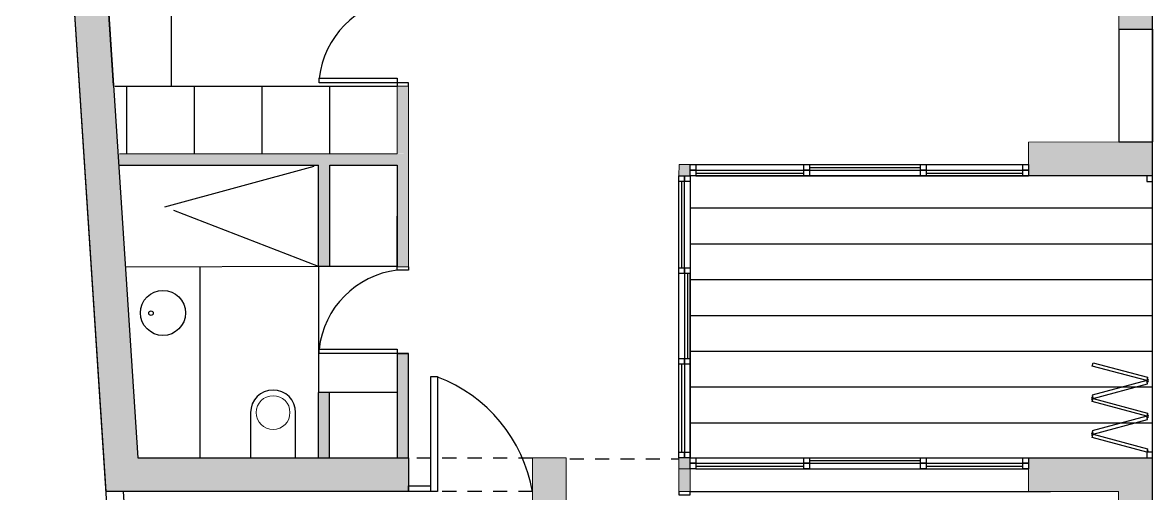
# Model space of a CAD drawing. Header units: metres. Extents: x 15.2 to 25.3, y 17.1 to 38.2.
# Drawn here: x 15.24 to 25.27, y 26.84 to 31.02 of the extents above; entities that cross this region are included whole.
import ezdxf

# ---------------------------------------------------------------- set-up
doc = ezdxf.new("R2010")
doc.units = ezdxf.units.M
doc.linetypes.add('RAYITAS2', pattern=[0.1875, 0.125, -0.0625])
for name, color, linetype in [('01Mobiliario', 1, 'Continuous'), ('01Proyectado 1', 5, 'RAYITAS2'), ('01Seccionado albañilería', 7, 'Continuous'), ('01Seccionado carpintería', 2, 'Continuous'), ('01Trama solido', 254, 'Continuous'), ('01Visto', 4, 'Continuous')]:
    doc.layers.add(name, color=color, linetype=linetype)
doc.layers.add('01Seccionado albanileria', color=7, linetype='Continuous', lineweight=0)

msp = doc.modelspace()

# ---------------------------------------------------------------- hatches: boundary and pattern name
at = {"layer": '01Mobiliario'}
h = msp.add_hatch(dxfattribs=at)
h.set_pattern_fill('LINE', color=5, scale=0.1, angle=180)
h.set_pattern_definition([(180, (-346.52755, -131.59756), (-5e-10, -0.3175), [])])
h.paths.add_polyline_path([(21.166, 29.66), (25.266, 29.661), (25.266, 27.16), (21.166, 27.16)])
at = {"layer": '01Trama solido'}
h = msp.add_hatch(color=256, dxfattribs=at)
h.dxf.hatch_style = 1
h.paths.add_polyline_path([(18.666, 28.084), (18.566, 28.084), (18.566, 27.16), (18.666, 27.16)])
h.paths.add_polyline_path([(18.667, 29.855), (16.09, 29.855), (16.097, 29.757), (18.567, 29.755), (18.567, 28.854), (18.667, 28.854)])
h.paths.add_polyline_path([(16.266, 27.16), (15.795, 34.359), (15.795, 34.361), (15.795, 34.361), (15.775, 34.66), (15.475, 34.66), (15.985, 26.859), (18.666, 26.86), (18.666, 27.16)])
h = msp.add_hatch(color=256, dxfattribs=at)
h.dxf.hatch_style = 1
h.paths.add_polyline_path([(24.966, 34.36), (24.967, 30.961), (25.266, 30.961), (25.266, 34.66), (22.066, 34.661), (22.066, 34.361)])
h.paths.add_polyline_path([(24.166, 29.96), (24.166, 29.66), (25.266, 29.661), (25.266, 29.961), (24.968, 29.961)])
h = msp.add_hatch(color=256, dxfattribs=at)
h.dxf.hatch_style = 1
h.paths.add_polyline_path([(18.567, 29.856), (18.667, 29.855), (18.667, 30.186), (18.667, 30.186), (18.667, 30.456), (18.567, 30.456)])
h = msp.add_hatch(color=256, dxfattribs=at)
h.dxf.hatch_style = 1
h.paths.add_polyline_path([(17.868, 29.756), (17.966, 29.756), (17.966, 28.855), (17.868, 28.855)])
h = msp.add_hatch(color=256, dxfattribs=at)
h.dxf.hatch_style = 1
h.paths.add_polyline_path([(25.266, 20.069), (25.266, 27.16), (24.166, 27.16), (24.166, 26.86), (24.966, 26.86), (24.966, 20.405), (23.466, 20.574), (23.432, 20.271)])
edge = h.paths.add_edge_path()
edge.add_line((21.066, 25.049), (21.066, 23.553))
edge.add_line((21.066, 23.553), (23.466, 23.553))
edge.add_line((23.466, 23.553), (23.466, 20.574))
edge.add_line((23.466, 20.574), (23.566, 20.562))
edge.add_line((23.566, 20.562), (23.569, 23.553))
edge.add_line((23.569, 23.553), (24.166, 23.553))
edge.add_line((24.166, 23.553), (24.166, 23.653))
edge.add_line((24.166, 23.653), (21.166, 23.653))
edge.add_line((21.166, 23.653), (21.166, 26.054))
edge.add_line((21.166, 26.054), (21.066, 26.054))
edge.add_line((21.066, 26.054), (21.066, 25.149))
h.paths.add_polyline_path([(21.066, 27.06), (21.166, 27.06), (21.166, 26.86), (21.066, 26.86)])
h.paths.add_polyline_path([(21.166, 27.06), (21.066, 27.06), (21.066, 27.16), (21.166, 27.16)])
h.paths.add_polyline_path([(21.066, 29.66), (21.166, 29.66), (21.166, 29.76), (21.067, 29.76)])
h = msp.add_hatch(color=256, dxfattribs=at)
h.dxf.hatch_style = 1
h.paths.add_polyline_path([(17.966, 27.16), (17.966, 27.739), (17.866, 27.739), (17.866, 27.16)])
h = msp.add_hatch(color=256, dxfattribs=at)
h.dxf.hatch_style = 1
h.paths.add_polyline_path([(20.067, 27.16), (19.767, 27.16), (19.767, 20.683), (20.067, 20.651), (20.067, 25.049), (20.067, 25.049), (20.067, 25.149)])
h.paths.add_polyline_path([(20.154, 25.149), (20.067, 25.149), (20.067, 25.049), (20.154, 25.049)])

# ---------------------------------------------------------------- linework, layer by layer
at = {"layer": '01Mobiliario'}
for points in [[(16.05, 30.461), (15.953, 31.954), (16.561, 31.955), (16.561, 30.455)], [(16.063, 30.455), (18.566, 30.455)], [(16.166, 30.455), (16.166, 29.855)], [(16.766, 30.455), (16.766, 29.855)], [(17.366, 30.455), (17.366, 29.855)], [(17.966, 30.455), (17.966, 29.855)], [(17.969, 29.755), (18.567, 29.755), (18.564, 28.855), (17.966, 28.855)], [(16.816, 28.852), (16.816, 27.16)], [(18.566, 27.739), (17.966, 27.739)]]:
    msp.add_lwpolyline(points, dxfattribs=at)
at = {"layer": '01Mobiliario', "color": 5}
msp.add_lwpolyline([(21.166, 27.16), (25.266, 27.16), (25.266, 29.661), (21.166, 29.66)], close=True, dxfattribs=at)
for points in [[(17.868, 28.855), (17.868, 27.739)], [(21.166, 26.86), (24.363, 26.86)]]:
    msp.add_lwpolyline(points, dxfattribs=at)
at = {"layer": '01Mobiliario'}
msp.add_lwpolyline([(17.666, 27.16), (17.666, 27.56, 1), (17.266, 27.56), (17.266, 27.16)], format="xyb", dxfattribs=at)
for centre, radius in [((16.489, 28.444), 0.2), ((16.383, 28.442), 0.02)]:
    msp.add_circle(centre, radius, dxfattribs=at)
at = {"layer": '01Mobiliario', "lineweight": 0}
msp.add_circle((17.466, 27.56), 0.15, dxfattribs=at)
at = {"layer": '01Proyectado 1', "ltscale": 11}
for points in [[(24.967, 30.961), (24.968, 29.961)], [(25.266, 30.961), (25.266, 29.961)], [(17.868, 28.855), (16.505, 29.384), (17.868, 29.755)]]:
    msp.add_lwpolyline(points, dxfattribs=at)
at = {"layer": '01Proyectado 1', "transparency": 33554687}
for points in [[(19.767, 27.157), (18.666, 27.157)], [(20.097, 27.15), (21.066, 27.15)], [(19.767, 26.861), (18.666, 26.86)]]:
    msp.add_lwpolyline(points, dxfattribs=at)
at = {"layer": '01Proyectado 1', "ltscale": 11}
for centre, radius, start, end in [((18.662, 30.441), 0.791, 96.8549, 173.8301), ((18.661, 28.038), 0.791, 96.8549, 173.8301), ((18.45, 26.626), 1.337, 9.8929, 69.2094)]:
    msp.add_arc(centre, radius, start, end, dxfattribs=at)
at = {"layer": '01Seccionado albanileria'}
for points in [[(25.266, 30.961), (25.266, 34.66), (22.066, 34.661), (22.066, 34.361), (24.966, 34.36), (24.967, 30.961)], [(18.567, 30.456), (18.567, 29.855), (16.103, 29.855)], [(18.567, 29.855), (18.567, 30.456), (18.667, 30.456), (18.667, 28.854), (18.567, 28.854)], [(24.968, 29.961), (24.166, 29.96), (24.166, 29.66), (25.266, 29.66)], [(25.266, 29.66), (25.266, 29.66), (25.266, 29.961)], [(17.966, 29.756), (17.966, 28.855), (17.868, 28.855), (17.868, 29.755)], [(17.868, 28.855), (17.868, 29.56)]]:
    msp.add_lwpolyline(points, dxfattribs=at)
for points in [[(21.066, 29.66), (21.166, 29.66), (21.166, 29.76), (21.067, 29.76)], [(20.067, 20.651), (20.067, 27.16), (19.767, 27.16), (19.767, 20.683)], [(21.166, 27.06), (21.066, 27.06), (21.066, 27.16), (21.166, 27.16)], [(25.266, 20.069), (25.266, 27.16), (24.166, 27.16), (24.166, 26.86), (24.966, 26.86), (24.966, 20.405), (23.466, 20.574), (23.432, 20.271), (25.266, 20.069)], [(21.066, 27.06), (21.166, 27.06), (21.166, 26.86), (21.066, 26.86)]]:
    msp.add_lwpolyline(points, close=True, dxfattribs=at)
at = {"layer": '01Seccionado albañilería'}
msp.add_lwpolyline([(15.985, 26.859), (15.475, 34.66), (15.775, 34.66), (15.795, 34.359), (15.795, 34.359), (16.266, 27.16), (18.666, 27.16), (18.666, 26.86)], close=True, dxfattribs=at)
for points in [[(24.967, 30.961), (25.266, 30.961)], [(24.968, 29.961), (25.266, 29.961)], [(16.103, 29.755), (17.868, 29.755)], [(17.966, 29.756), (17.966, 28.855), (17.868, 28.855), (17.868, 29.756)], [(17.969, 29.755), (18.567, 29.755), (18.567, 28.853)], [(18.566, 28.084), (18.666, 28.084)], [(18.566, 28.054), (18.566, 27.16), (18.666, 27.16), (18.667, 28.054)], [(17.966, 27.16), (17.966, 27.739), (17.866, 27.739), (17.866, 27.16), (17.966, 27.16)]]:
    msp.add_lwpolyline(points, dxfattribs=at)
at = {"layer": '01Seccionado carpintería'}
for points in [[(17.875, 30.486), (17.875, 30.526), (18.567, 30.526), (18.567, 30.486)], [(17.875, 28.084), (17.875, 28.124), (18.567, 28.124), (18.567, 28.084)]]:
    msp.add_lwpolyline(points, close=True, dxfattribs=at)
for points in [[(18.667, 30.456), (18.667, 30.486), (18.567, 30.486), (18.567, 30.456)], [(21.166, 29.76), (21.216, 29.76), (21.216, 29.71), (21.166, 29.71), (21.166, 29.76)], [(21.166, 29.71), (21.216, 29.71), (21.216, 29.66), (21.166, 29.66), (21.166, 29.71)], [(21.216, 29.685), (22.174, 29.685)], [(22.174, 29.76), (22.224, 29.76), (22.224, 29.71), (22.174, 29.71), (22.174, 29.76)], [(22.174, 29.71), (22.224, 29.71), (22.224, 29.66), (22.174, 29.66), (22.174, 29.71)], [(22.224, 29.735), (23.208, 29.735)], [(23.208, 29.76), (23.258, 29.76), (23.258, 29.71), (23.208, 29.71), (23.208, 29.76)], [(23.208, 29.71), (23.258, 29.71), (23.258, 29.66), (23.208, 29.66), (23.208, 29.71)], [(23.258, 29.685), (24.116, 29.685)], [(24.116, 29.76), (24.166, 29.76), (24.166, 29.71), (24.116, 29.71), (24.116, 29.76)], [(24.116, 29.71), (24.166, 29.71), (24.166, 29.66), (24.116, 29.66), (24.116, 29.71)], [(21.116, 29.66), (21.116, 29.61), (21.066, 29.61), (21.066, 29.66), (21.116, 29.66)], [(21.091, 28.845), (21.091, 29.61)], [(21.166, 29.66), (21.166, 29.61), (21.116, 29.61), (21.116, 29.66), (21.166, 29.66)], [(25.266, 29.66), (25.216, 29.66), (25.216, 29.61), (25.266, 29.61), (25.266, 29.66)], [(17.868, 28.855), (16.156, 28.85)], [(18.667, 28.854), (18.667, 28.824), (18.567, 28.824), (18.567, 28.854)], [(21.116, 28.845), (21.116, 28.795), (21.066, 28.795), (21.066, 28.845), (21.116, 28.845)], [(21.166, 28.845), (21.166, 28.795), (21.116, 28.795), (21.116, 28.845), (21.166, 28.845)], [(21.141, 28.795), (21.141, 28.04)], [(18.667, 28.054), (18.667, 28.084), (18.567, 28.084), (18.567, 28.054)], [(21.116, 28.04), (21.116, 27.99), (21.066, 27.99), (21.066, 28.04), (21.116, 28.04)], [(21.091, 27.21), (21.091, 27.99)], [(21.166, 28.04), (21.166, 27.99), (21.116, 27.99), (21.116, 28.04), (21.166, 28.04)], [(25.216, 27.844), (24.733, 27.973), (24.741, 28.002), (25.224, 27.873), (25.216, 27.844)], [(18.866, 26.86), (18.866, 27.88), (18.924, 27.88), (18.924, 26.86), (18.866, 26.86)], [(25.216, 27.844), (24.733, 27.715), (24.741, 27.686), (25.224, 27.815), (25.216, 27.844)], [(25.216, 27.527), (24.733, 27.657), (24.741, 27.686), (25.224, 27.556), (25.216, 27.527)], [(25.216, 27.527), (24.733, 27.398), (24.741, 27.369), (25.224, 27.498), (25.216, 27.527)], [(25.216, 27.21), (24.733, 27.34), (24.741, 27.369), (25.224, 27.239), (25.216, 27.21)], [(21.116, 27.21), (21.116, 27.16), (21.066, 27.16), (21.066, 27.21), (21.116, 27.21)], [(21.166, 27.21), (21.166, 27.16), (21.116, 27.16), (21.116, 27.21), (21.166, 27.21)], [(21.166, 27.16), (21.216, 27.16), (21.216, 27.11), (21.166, 27.11), (21.166, 27.16)], [(22.174, 27.16), (22.224, 27.16), (22.224, 27.11), (22.174, 27.11), (22.174, 27.16)], [(23.208, 27.16), (23.258, 27.16), (23.258, 27.11), (23.208, 27.11), (23.208, 27.16)], [(24.116, 27.16), (24.166, 27.16), (24.166, 27.11), (24.116, 27.11), (24.116, 27.16)], [(25.266, 27.16), (25.266, 27.21), (25.216, 27.21), (25.216, 27.16), (25.266, 27.16)], [(21.166, 27.11), (21.216, 27.11), (21.216, 27.06), (21.166, 27.06), (21.166, 27.11)], [(21.216, 27.085), (22.174, 27.085)], [(22.174, 27.11), (22.224, 27.11), (22.224, 27.06), (22.174, 27.06), (22.174, 27.11)], [(22.224, 27.135), (23.208, 27.135)], [(23.208, 27.11), (23.258, 27.11), (23.258, 27.06), (23.208, 27.06), (23.208, 27.11)], [(23.258, 27.085), (24.116, 27.085)], [(24.116, 27.11), (24.166, 27.11), (24.166, 27.06), (24.116, 27.06), (24.116, 27.11)], [(18.866, 26.86), (18.666, 26.86), (18.666, 26.91), (18.866, 26.91)], [(21.066, 26.86), (21.066, 26.83), (21.166, 26.83), (21.166, 26.86)]]:
    msp.add_lwpolyline(points, dxfattribs=at)
for centre, start, end in [((25.216, 27.844), 285, 75), ((24.741, 27.686), 105, 255), ((25.216, 27.527), 285, 75), ((24.741, 27.369), 105, 255), ((25.216, 27.21), 0.0001, 75)]:
    msp.add_arc(centre, 0.015, start, end, dxfattribs=at)
at = {"layer": '01Visto'}
for points in [[(16.135, 26.859), (16.714, 18.011), (16.562, 18.028), (15.244, 38.194), (25.266, 38.148)], [(20.995, 17.53), (20.995, 17.53), (25.266, 17.05), (25.266, 38.148)], [(21.216, 29.76), (24.116, 29.76)], [(21.216, 29.71), (24.166, 29.71)], [(21.066, 27.16), (21.066, 29.65)], [(21.116, 28.845), (21.116, 29.66)], [(21.166, 29.65), (21.166, 28.845)], [(21.216, 29.66), (24.166, 29.66)], [(21.116, 28.795), (21.116, 28.04)], [(21.166, 27.991), (21.166, 28.795)], [(21.116, 27.99), (21.116, 27.16)], [(21.166, 27.161), (21.166, 27.99)], [(21.216, 27.16), (24.217, 27.16)], [(21.216, 27.11), (24.166, 27.11)], [(21.216, 27.06), (24.166, 27.06)]]:
    msp.add_lwpolyline(points, dxfattribs=at)

doc.saveas('drawing.dxf')
